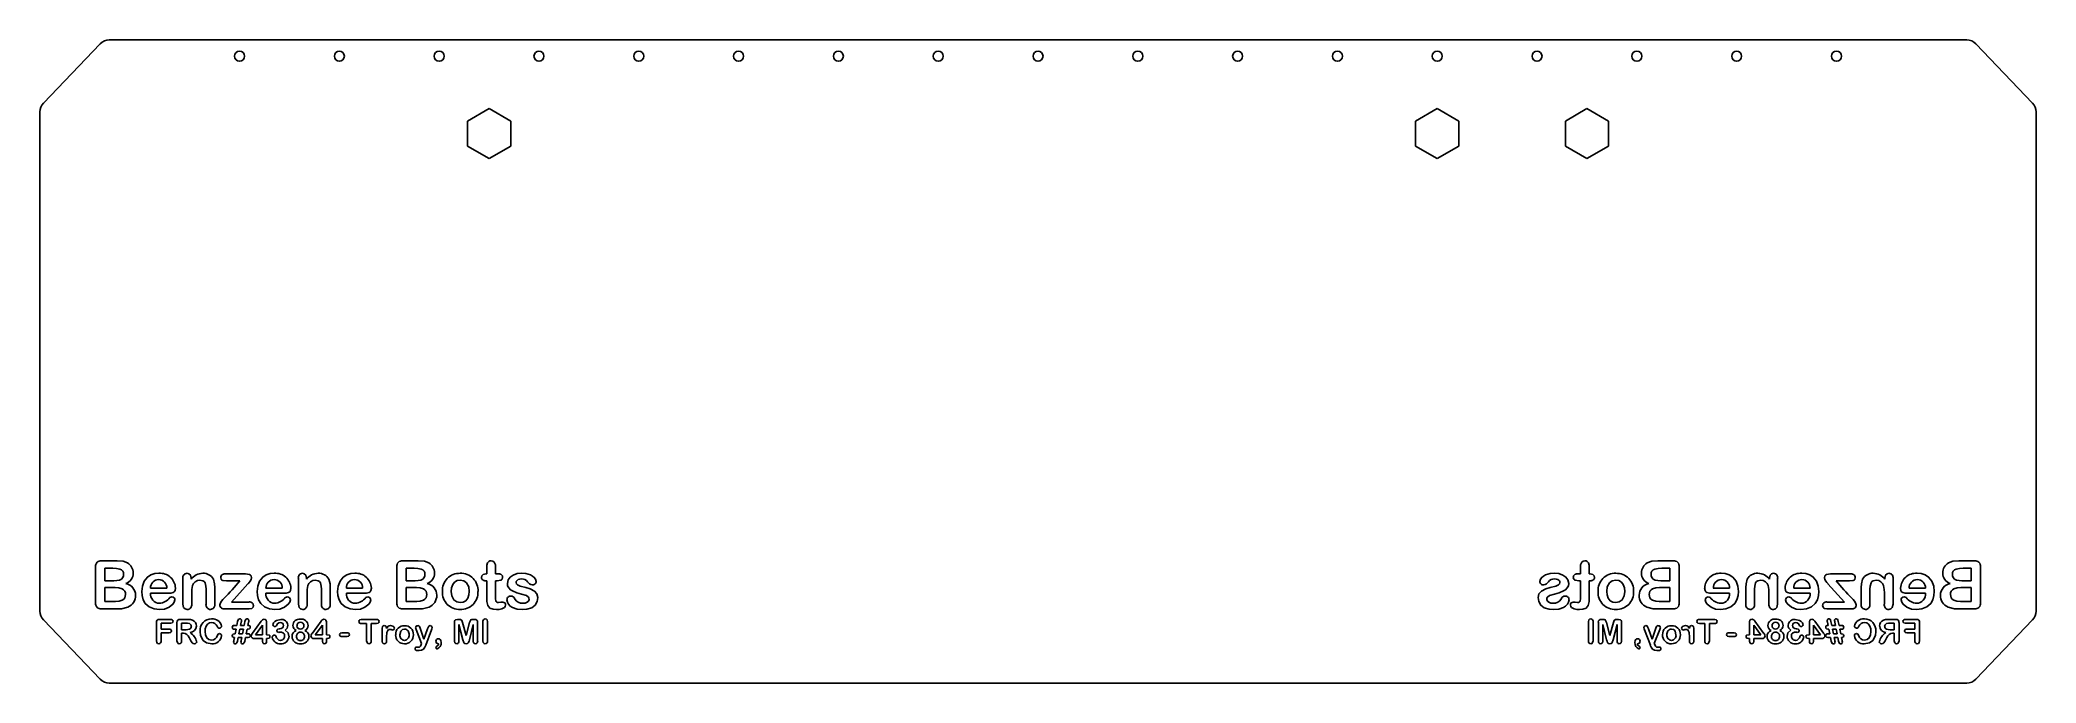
# Model space of a CAD drawing. Extents: x -0.1 to 39.9, y 0 to 12.9.
import ezdxf

# ---------------------------------------------------------------- set-up
doc = ezdxf.new("R2010")
doc.units = 0
doc.header["$MEASUREMENT"] = 0
doc.layers.get('0').update_dxf_attribs({"linetype": 'CONTINUOUS'})
doc.layers.add('Text', color=1, linetype='CONTINUOUS')
doc.layers.add('Text_Mirror', color=3, linetype='CONTINUOUS')

msp = doc.modelspace()

# ---------------------------------------------------------------- linework, layer by layer
at = {"color": 7, "linetype": 'Continuous'}
for p, q in [((38.545, 12.875), (1.323, 12.875)), ((0.003, 11.609), (1.142, 12.798)), ((38.725, 12.798), (39.864, 11.609)), ((-0.066, 11.436), (-0.066, 1.439)), ((8.934, 11.5), (8.501, 11.25)), ((8.501, 11.25), (8.501, 10.75)), ((9.367, 11.25), (8.934, 11.5)), ((9.367, 10.75), (9.367, 11.25)), ((27.934, 11.5), (27.501, 11.25)), ((27.501, 11.25), (27.501, 10.75)), ((28.367, 11.25), (27.934, 11.5)), ((28.367, 10.75), (28.367, 11.25)), ((30.934, 11.5), (30.501, 11.25)), ((30.501, 11.25), (30.501, 10.75)), ((31.367, 11.25), (30.934, 11.5)), ((31.367, 10.75), (31.367, 11.25)), ((39.934, 1.439), (39.934, 11.436)), ((8.501, 10.75), (8.934, 10.5)), ((8.934, 10.5), (9.367, 10.75)), ((27.501, 10.75), (27.934, 10.5)), ((27.934, 10.5), (28.367, 10.75)), ((30.501, 10.75), (30.934, 10.5)), ((30.934, 10.5), (31.367, 10.75)), ((1.142, 0.077), (0.003, 1.266)), ((39.864, 1.266), (38.725, 0.077)), ((1.323, 0), (38.545, 0))]:
    msp.add_line(p, q, dxfattribs=at)
for centre in [(3.934, 12.55), (5.934, 12.55), (7.934, 12.55), (9.934, 12.55), (11.934, 12.55), (13.934, 12.55), (15.934, 12.55), (17.934, 12.55), (19.934, 12.55), (21.934, 12.55), (23.934, 12.55), (25.934, 12.55), (27.934, 12.55), (29.934, 12.55), (31.934, 12.55), (33.934, 12.55), (35.934, 12.55)]:
    msp.add_circle(centre, 0.1, dxfattribs=at)
for centre, start, end in [((1.323, 12.625), 90, 136.2248), ((38.545, 12.625), 43.7752, 90), ((0.184, 11.436), 136.2248, 180), ((39.684, 11.436), 0, 43.7752), ((0.184, 1.439), 180, 223.7752), ((39.684, 1.439), 316.2248, 0), ((1.323, 0.25), 223.7752, 270), ((38.545, 0.25), 270, 316.2248)]:
    msp.add_arc(centre, 0.25, start, end, dxfattribs=at)
at = {"layer": 'Text', "linetype": 'Continuous'}
for p, q in [((1.168, 2.447), (1.479, 2.447)), ((7.205, 2.447), (7.516, 2.447)), ((1.05, 1.604), (1.05, 2.328)), ((1.237, 2.297), (1.237, 2.047)), ((1.398, 2.297), (1.237, 2.297)), ((1.237, 2.047), (1.418, 2.047)), ((2.8, 1.581), (2.8, 2.096)), ((2.964, 2.099), (2.964, 2.077)), ((3.642, 2.185), (4.054, 2.185)), ((3.939, 2.047), (3.672, 2.047)), ((5.112, 1.581), (5.112, 2.096)), ((5.276, 2.099), (5.276, 2.077)), ((7.087, 1.604), (7.087, 2.328)), ((7.275, 2.297), (7.275, 2.047)), ((7.435, 2.297), (7.275, 2.297)), ((7.275, 2.047), (7.456, 2.047)), ((8.887, 2.047), (8.863, 2.047)), ((8.867, 2.185), (8.887, 2.185)), ((8.887, 2.185), (8.887, 2.294)), ((8.887, 1.708), (8.887, 2.047)), ((9.062, 2.308), (9.062, 2.185)), ((9.062, 2.185), (9.128, 2.185)), ((9.062, 2.047), (9.062, 1.723)), ((9.096, 2.047), (9.062, 2.047)), ((1.237, 1.91), (1.237, 1.635)), ((1.443, 1.91), (1.237, 1.91)), ((1.237, 1.635), (1.449, 1.635)), ((2.15, 1.897), (2.476, 1.897)), ((2.502, 1.797), (2.15, 1.797)), ((2.975, 1.804), (2.975, 1.581)), ((3.262, 1.581), (3.262, 1.878)), ((3.437, 1.913), (3.437, 1.581)), ((4.103, 1.987), (3.774, 1.622)), ((3.774, 1.622), (4.126, 1.622)), ((4.462, 1.897), (4.789, 1.897)), ((4.814, 1.797), (4.462, 1.797)), ((5.287, 1.804), (5.287, 1.581)), ((5.575, 1.581), (5.575, 1.878)), ((5.75, 1.913), (5.75, 1.581)), ((6.075, 1.897), (6.401, 1.897)), ((6.427, 1.797), (6.075, 1.797)), ((7.275, 1.91), (7.275, 1.635)), ((7.48, 1.91), (7.275, 1.91)), ((7.275, 1.635), (7.487, 1.635)), ((1.461, 1.485), (1.168, 1.485)), ((2.268, 0.845), (2.268, 1.214)), ((2.325, 1.274), (2.555, 1.274)), ((2.68, 0.845), (2.68, 1.214)), ((2.739, 1.274), (2.895, 1.274)), ((4.126, 1.485), (3.639, 1.485)), ((3.881, 1.155), (3.896, 1.232)), ((3.967, 1.218), (3.955, 1.155)), ((4.027, 1.155), (4.043, 1.232)), ((4.114, 1.218), (4.102, 1.155)), ((4.196, 1.001), (4.37, 1.236)), ((4.474, 1.223), (4.474, 0.967)), ((5.396, 1.001), (5.57, 1.236)), ((5.674, 1.223), (5.674, 0.967)), ((6.374, 1.274), (6.681, 1.274)), ((7.498, 1.485), (7.205, 1.485)), ((8.243, 0.841), (8.243, 1.22)), ((8.303, 1.274), (8.333, 1.274)), ((8.404, 1.21), (8.474, 0.949)), ((8.474, 0.949), (8.544, 1.21)), ((8.615, 1.274), (8.645, 1.274)), ((8.705, 1.22), (8.705, 0.841)), ((8.812, 0.846), (8.812, 1.227)), ((8.905, 1.227), (8.905, 0.846)), ((2.362, 1.199), (2.362, 1.08)), ((2.555, 1.199), (2.362, 1.199)), ((2.362, 1.08), (2.523, 1.08)), ((2.362, 1.005), (2.362, 0.846)), ((2.523, 1.005), (2.362, 1.005)), ((2.774, 1.199), (2.774, 1.067)), ((2.863, 1.199), (2.774, 1.199)), ((2.774, 1.067), (2.861, 1.067)), ((2.774, 0.999), (2.774, 0.845)), ((2.808, 0.999), (2.774, 0.999)), ((2.96, 0.848), (2.921, 0.912)), ((3.82, 0.851), (3.832, 0.911)), ((3.832, 1.155), (3.881, 1.155)), ((3.866, 1.08), (3.832, 1.08)), ((3.832, 0.986), (3.847, 0.986)), ((3.847, 0.986), (3.866, 1.08)), ((3.906, 0.911), (3.891, 0.837)), ((3.979, 0.911), (3.906, 0.911)), ((3.94, 1.08), (3.921, 0.986)), ((3.921, 0.986), (3.994, 0.986)), ((4.013, 1.08), (3.94, 1.08)), ((3.955, 1.155), (4.027, 1.155)), ((3.967, 0.851), (3.979, 0.911)), ((3.994, 0.986), (4.013, 1.08)), ((4.054, 0.911), (4.038, 0.837)), ((4.105, 0.911), (4.054, 0.911)), ((4.088, 1.08), (4.068, 0.986)), ((4.068, 0.986), (4.105, 0.986)), ((4.105, 1.08), (4.088, 1.08)), ((4.393, 0.892), (4.227, 0.892)), ((4.393, 1.161), (4.251, 0.967)), ((4.251, 0.967), (4.393, 0.967)), ((4.393, 0.967), (4.393, 1.161)), ((4.393, 0.834), (4.393, 0.892)), ((4.474, 0.967), (4.488, 0.967)), ((4.474, 0.892), (4.474, 0.834)), ((4.494, 0.892), (4.474, 0.892)), ((4.728, 1.086), (4.741, 1.086)), ((5.593, 0.892), (5.427, 0.892)), ((5.593, 1.161), (5.451, 0.967)), ((5.451, 0.967), (5.593, 0.967)), ((5.593, 0.967), (5.593, 1.161)), ((5.593, 0.834), (5.593, 0.892)), ((5.674, 0.967), (5.688, 0.967)), ((5.674, 0.892), (5.674, 0.834)), ((5.694, 0.892), (5.674, 0.892)), ((5.985, 1.005), (6.088, 1.005)), ((6.088, 0.93), (5.985, 0.93)), ((6.48, 1.192), (6.374, 1.192)), ((6.48, 0.845), (6.48, 1.192)), ((6.574, 1.192), (6.574, 0.845)), ((6.681, 1.192), (6.574, 1.192)), ((6.793, 0.84), (6.793, 1.089)), ((6.88, 0.916), (6.88, 0.841)), ((7.583, 0.792), (7.472, 1.07)), ((7.553, 1.101), (7.629, 0.88)), ((7.629, 0.88), (7.701, 1.085)), ((7.781, 1.068), (7.664, 0.76)), ((8.33, 1.174), (8.33, 0.841)), ((8.408, 0.867), (8.33, 1.174)), ((8.618, 1.174), (8.54, 0.867)), ((8.618, 0.841), (8.618, 1.174)), ((7.575, 0.771), (7.583, 0.792))]:
    msp.add_line(p, q, dxfattribs=at)
at = {"layer": 'Text', "linetype": 'Continuous', "flags": 128}
for points in [[(1.479, 2.447), (1.599, 2.438), (1.688, 2.405)], [(7.516, 2.447), (7.637, 2.438), (7.726, 2.405)], [(8.887, 2.294), (8.889, 2.357), (8.902, 2.406)], [(8.974, 2.447), (9.011, 2.439), (9.035, 2.421)], [(1.611, 2.176), (1.607, 2.211), (1.594, 2.243), (1.569, 2.267), (1.537, 2.281), (1.468, 2.294), (1.398, 2.297)], [(1.418, 2.047), (1.474, 2.05), (1.528, 2.06), (1.566, 2.08), (1.594, 2.114)], [(1.594, 2.114), (1.608, 2.148), (1.611, 2.176)], [(1.975, 1.835), (1.986, 1.94), (2.022, 2.039), (2.087, 2.121), (2.157, 2.165), (2.236, 2.19), (2.318, 2.197)], [(2.881, 2.197), (2.92, 2.188), (2.949, 2.16), (2.964, 2.099)], [(3.262, 1.878), (3.258, 1.942), (3.242, 2.003), (3.225, 2.03), (3.199, 2.048), (3.137, 2.06)], [(3.409, 2.08), (3.434, 1.988), (3.437, 1.913)], [(3.672, 2.047), (3.597, 2.055), (3.579, 2.062), (3.567, 2.076), (3.56, 2.113)], [(4.054, 2.185), (4.134, 2.171), (4.152, 2.16), (4.164, 2.144), (4.173, 2.105)], [(4.287, 1.835), (4.298, 1.94), (4.334, 2.039), (4.4, 2.121), (4.469, 2.165), (4.548, 2.19), (4.631, 2.197)], [(5.194, 2.197), (5.232, 2.188), (5.261, 2.16), (5.276, 2.099)], [(5.575, 1.878), (5.571, 1.942), (5.554, 2.003), (5.537, 2.03), (5.511, 2.048), (5.449, 2.06)], [(5.722, 2.08), (5.747, 1.988), (5.75, 1.913)], [(5.9, 1.835), (5.911, 1.94), (5.947, 2.039), (6.012, 2.121), (6.082, 2.165), (6.161, 2.19), (6.243, 2.197)], [(7.648, 2.176), (7.645, 2.211), (7.631, 2.243), (7.606, 2.267), (7.574, 2.281), (7.505, 2.294), (7.435, 2.297)], [(7.456, 2.047), (7.511, 2.05), (7.566, 2.06), (7.604, 2.08), (7.631, 2.114)], [(7.631, 2.114), (7.645, 2.148), (7.648, 2.176)], [(8.355, 2.06), (8.295, 2.05), (8.243, 2.02), (8.205, 1.973), (8.181, 1.906), (8.175, 1.834)], [(8.537, 1.834), (8.526, 1.925), (8.483, 2.005), (8.425, 2.047), (8.355, 2.06)], [(8.784, 2.116), (8.792, 2.149), (8.816, 2.173), (8.867, 2.185)], [(9.206, 2.116), (9.198, 2.081), (9.185, 2.067), (9.169, 2.058), (9.096, 2.047)], [(9.3, 1.995), (9.315, 2.064), (9.357, 2.123), (9.416, 2.163), (9.496, 2.19), (9.581, 2.197)], [(9.586, 2.085), (9.55, 2.082), (9.515, 2.07), (9.487, 2.048), (9.478, 2.032), (9.475, 2.014)], [(9.475, 2.014), (9.482, 1.986), (9.503, 1.965), (9.556, 1.941), (9.669, 1.911)], [(9.581, 2.197), (9.673, 2.19), (9.761, 2.165), (9.802, 2.143), (9.838, 2.115), (9.865, 2.078), (9.877, 2.033)], [(1.65, 1.774), (1.646, 1.809), (1.633, 1.842), (1.61, 1.868), (1.581, 1.887), (1.513, 1.905), (1.443, 1.91)], [(1.449, 1.635), (1.519, 1.64), (1.584, 1.661), (1.613, 1.68), (1.634, 1.707), (1.65, 1.774)], [(2.332, 1.472), (2.224, 1.483), (2.124, 1.523), (2.045, 1.595), (2.004, 1.669), (1.981, 1.751), (1.975, 1.835)], [(2.639, 1.665), (2.626, 1.618), (2.599, 1.577), (2.522, 1.516), (2.43, 1.482), (2.332, 1.472)], [(2.65, 1.902), (2.641, 1.851), (2.627, 1.829), (2.605, 1.814), (2.554, 1.801), (2.502, 1.797)], [(2.538, 1.712), (2.559, 1.722), (2.578, 1.724)], [(2.988, 1.953), (2.976, 1.87), (2.975, 1.804)], [(4.644, 1.472), (4.537, 1.483), (4.437, 1.523), (4.358, 1.595), (4.316, 1.669), (4.294, 1.751), (4.287, 1.835)], [(4.952, 1.665), (4.939, 1.618), (4.911, 1.577), (4.834, 1.516), (4.742, 1.482), (4.644, 1.472)], [(4.963, 1.902), (4.954, 1.851), (4.94, 1.829), (4.918, 1.814), (4.867, 1.801), (4.814, 1.797)], [(4.85, 1.712), (4.872, 1.722), (4.89, 1.724)], [(5.301, 1.953), (5.289, 1.87), (5.287, 1.804)], [(6.257, 1.472), (6.149, 1.483), (6.049, 1.523), (5.97, 1.595), (5.929, 1.669), (5.906, 1.751), (5.9, 1.835)], [(6.564, 1.665), (6.551, 1.618), (6.524, 1.577), (6.447, 1.516), (6.355, 1.482), (6.257, 1.472)], [(6.575, 1.902), (6.566, 1.851), (6.552, 1.829), (6.53, 1.814), (6.479, 1.801), (6.427, 1.797)], [(6.463, 1.712), (6.484, 1.722), (6.503, 1.724)], [(7.687, 1.774), (7.683, 1.809), (7.671, 1.842), (7.648, 1.868), (7.618, 1.887), (7.55, 1.905), (7.48, 1.91)], [(7.487, 1.635), (7.556, 1.64), (7.622, 1.661), (7.65, 1.68), (7.672, 1.707), (7.687, 1.774)], [(8.175, 1.834), (8.186, 1.745), (8.228, 1.665), (8.285, 1.623), (8.355, 1.61)], [(8.355, 1.61), (8.415, 1.619), (8.468, 1.649), (8.506, 1.696), (8.53, 1.763), (8.537, 1.834)], [(9.081, 1.472), (9.014, 1.478), (8.952, 1.502), (8.909, 1.553), (8.891, 1.63), (8.887, 1.708)], [(9.062, 1.723), (9.063, 1.686), (9.067, 1.649), (9.075, 1.632), (9.087, 1.618), (9.104, 1.612), (9.123, 1.61)], [(9.123, 1.61), (9.17, 1.616), (9.208, 1.621)], [(9.595, 1.472), (9.496, 1.482), (9.402, 1.515), (9.36, 1.542), (9.326, 1.577), (9.301, 1.62), (9.292, 1.669)], [(9.586, 1.782), (9.492, 1.808), (9.403, 1.843), (9.362, 1.869), (9.328, 1.904), (9.306, 1.947), (9.3, 1.995)], [(9.737, 1.674), (9.734, 1.7), (9.723, 1.722), (9.682, 1.752), (9.586, 1.782)], [(9.912, 1.713), (9.899, 1.63), (9.856, 1.558), (9.788, 1.509), (9.694, 1.48), (9.595, 1.472)], [(9.615, 1.597), (9.659, 1.602), (9.7, 1.619), (9.726, 1.642), (9.737, 1.674)], [(9.669, 1.911), (9.76, 1.884), (9.844, 1.839), (9.894, 1.785), (9.912, 1.713)], [(1.695, 1.519), (1.566, 1.489), (1.461, 1.485)], [(2.601, 1.236), (2.596, 1.218), (2.583, 1.205), (2.555, 1.199)], [(2.886, 1.472), (2.844, 1.483), (2.814, 1.514), (2.8, 1.581)], [(2.895, 1.274), (2.95, 1.271), (2.992, 1.259)], [(3.375, 1.211), (3.329, 1.203), (3.29, 1.178), (3.263, 1.139), (3.247, 1.087), (3.243, 1.032)], [(3.896, 1.232), (3.907, 1.268), (3.912, 1.276), (3.919, 1.282), (3.937, 1.286)], [(3.973, 1.252), (3.97, 1.233), (3.967, 1.218)], [(4.043, 1.232), (4.052, 1.268), (4.058, 1.276), (4.065, 1.282), (4.083, 1.286)], [(4.119, 1.252), (4.117, 1.233), (4.114, 1.218)], [(4.212, 1.552), (4.204, 1.519), (4.179, 1.495), (4.126, 1.485)], [(4.425, 1.28), (4.448, 1.275), (4.466, 1.259), (4.474, 1.223)], [(4.604, 1.168), (4.615, 1.205), (4.64, 1.234), (4.672, 1.255), (4.76, 1.274)], [(4.751, 1.211), (4.719, 1.206), (4.694, 1.187), (4.671, 1.142)], [(5.199, 1.472), (5.157, 1.483), (5.127, 1.514), (5.112, 1.581)], [(5.625, 1.28), (5.648, 1.275), (5.666, 1.259), (5.674, 1.223)], [(6.324, 1.233), (6.329, 1.252), (6.343, 1.267), (6.374, 1.274)], [(6.731, 1.233), (6.726, 1.213), (6.712, 1.199), (6.681, 1.192)], [(7.732, 1.519), (7.603, 1.489), (7.498, 1.485)], [(8.243, 1.22), (8.244, 1.238), (8.251, 1.254), (8.263, 1.265), (8.303, 1.274)], [(8.333, 1.274), (8.363, 1.271), (8.388, 1.255), (8.404, 1.21)], [(8.544, 1.21), (8.552, 1.239), (8.568, 1.265), (8.591, 1.272), (8.615, 1.274)], [(8.858, 1.286), (8.881, 1.28), (8.898, 1.263), (8.905, 1.227)], [(9.264, 1.561), (9.259, 1.534), (9.242, 1.511), (9.192, 1.486), (9.137, 1.475), (9.081, 1.472)], [(2.315, 0.786), (2.292, 0.792), (2.275, 0.809), (2.268, 0.845)], [(2.567, 1.042), (2.563, 1.024), (2.551, 1.011), (2.523, 1.005)], [(2.727, 0.786), (2.704, 0.792), (2.688, 0.809), (2.68, 0.845)], [(2.861, 1.067), (2.897, 1.069), (2.931, 1.077), (2.947, 1.086), (2.959, 1.099), (2.966, 1.116), (2.968, 1.134)], [(2.93, 1.191), (2.893, 1.198), (2.863, 1.199)], [(3.203, 0.854), (3.154, 0.95), (3.143, 1.034)], [(3.377, 0.786), (3.271, 0.804), (3.203, 0.854)], [(3.243, 1.032), (3.25, 0.965), (3.278, 0.904), (3.319, 0.871), (3.371, 0.861)], [(3.487, 0.945), (3.504, 0.979), (3.517, 0.987), (3.532, 0.989)], [(3.787, 1.118), (3.791, 1.135), (3.803, 1.149), (3.832, 1.155)], [(3.787, 0.948), (3.791, 0.966), (3.803, 0.98), (3.832, 0.986)], [(3.832, 0.911), (3.814, 0.913), (3.797, 0.922), (3.789, 0.934), (3.787, 0.948)], [(3.815, 0.818), (3.817, 0.837), (3.82, 0.851)], [(3.891, 0.837), (3.881, 0.802), (3.876, 0.795), (3.869, 0.789), (3.851, 0.786)], [(3.963, 0.818), (3.964, 0.837), (3.967, 0.851)], [(4.038, 0.837), (4.028, 0.803), (4.023, 0.795), (4.016, 0.79), (3.998, 0.786)], [(4.102, 1.155), (4.121, 1.153), (4.138, 1.144), (4.147, 1.132), (4.149, 1.117)], [(4.149, 1.117), (4.145, 1.099), (4.133, 1.086), (4.105, 1.08)], [(4.149, 0.948), (4.145, 0.93), (4.132, 0.917), (4.105, 0.911)], [(4.434, 0.786), (4.414, 0.79), (4.4, 0.804), (4.393, 0.834)], [(4.488, 0.967), (4.527, 0.961), (4.535, 0.956), (4.541, 0.949), (4.544, 0.93)], [(4.544, 0.93), (4.543, 0.916), (4.536, 0.905), (4.525, 0.897), (4.494, 0.892)], [(4.633, 0.958), (4.651, 0.953), (4.657, 0.948), (4.662, 0.942)], [(4.662, 0.942), (4.677, 0.907), (4.699, 0.876), (4.724, 0.859), (4.754, 0.855)], [(4.681, 1.05), (4.685, 1.068), (4.699, 1.08), (4.728, 1.086)], [(4.757, 1.017), (4.735, 1.016), (4.719, 1.015)], [(4.848, 1.058), (4.908, 1.002), (4.924, 0.94)], [(5.634, 0.786), (5.614, 0.79), (5.6, 0.804), (5.593, 0.834)], [(5.688, 0.967), (5.727, 0.961), (5.735, 0.956), (5.741, 0.949), (5.744, 0.93)], [(5.744, 0.93), (5.743, 0.916), (5.736, 0.905), (5.725, 0.897), (5.694, 0.892)], [(5.937, 0.967), (5.941, 0.986), (5.955, 0.999), (5.985, 1.005)], [(6.137, 0.967), (6.132, 0.949), (6.118, 0.936), (6.088, 0.93)], [(6.528, 0.786), (6.505, 0.792), (6.488, 0.809), (6.48, 0.845)], [(6.793, 1.089), (6.801, 1.129), (6.807, 1.138), (6.815, 1.144), (6.835, 1.149)], [(6.836, 0.786), (6.815, 0.791), (6.8, 0.807), (6.793, 0.84)], [(6.835, 1.149), (6.85, 1.147), (6.863, 1.14), (6.871, 1.128), (6.877, 1.094)], [(6.877, 1.094), (6.914, 1.137), (6.934, 1.146), (6.956, 1.149)], [(6.944, 1.074), (6.921, 1.069), (6.903, 1.054), (6.887, 1.01), (6.88, 0.916)], [(7.002, 1.061), (6.97, 1.07), (6.944, 1.074)], [(6.956, 1.149), (7.007, 1.137), (7.028, 1.122), (7.035, 1.111), (7.038, 1.098)], [(7.239, 1.08), (7.196, 1.069), (7.164, 1.036), (7.149, 0.967)], [(7.472, 1.07), (7.465, 1.09), (7.462, 1.105)], [(7.506, 1.149), (7.525, 1.144), (7.539, 1.13), (7.553, 1.101)], [(7.701, 1.085), (7.718, 1.127), (7.724, 1.136), (7.732, 1.144), (7.742, 1.148), (7.754, 1.149)], [(7.793, 1.109), (7.787, 1.086), (7.781, 1.068)], [(7.919, 0.886), (7.938, 0.882), (7.954, 0.871), (7.965, 0.855), (7.974, 0.81)], [(8.286, 0.786), (8.265, 0.791), (8.25, 0.807), (8.243, 0.841)], [(8.474, 0.786), (8.446, 0.793), (8.435, 0.801), (8.426, 0.813), (8.408, 0.867)], [(8.54, 0.867), (8.532, 0.836), (8.518, 0.806), (8.499, 0.791), (8.474, 0.786)], [(8.661, 0.786), (8.64, 0.792), (8.625, 0.807), (8.618, 0.841)], [(8.858, 0.786), (8.835, 0.792), (8.819, 0.809), (8.812, 0.846)], [(7.531, 0.649), (7.481, 0.654), (7.469, 0.658), (7.459, 0.666), (7.453, 0.676), (7.451, 0.689)], [(7.489, 0.721), (7.497, 0.721), (7.503, 0.719)], [(7.503, 0.719), (7.511, 0.718), (7.518, 0.717)], [(7.518, 0.717), (7.541, 0.721), (7.558, 0.738), (7.575, 0.771)], [(7.882, 0.731), (7.912, 0.756), (7.918, 0.77), (7.92, 0.785)]]:
    msp.add_lwpolyline(points, dxfattribs=at)
at = {"layer": 'Text', "linetype": 'Continuous'}
for centre, radius, start, end in [((1.154, 2.343), 0.105, 82.3054, 188.4485), ((1.57, 2.203), 0.233, 359.9903, 59.6906), ((7.191, 2.343), 0.105, 82.3055, 188.4483), ((7.608, 2.203), 0.233, 359.9906, 59.6904), ((8.973, 2.365), 0.0823, 89.441, 150.5135), ((8.919, 2.333), 0.145, 350.0871, 37.3319), ((1.576, 2.203), 0.228, 290.9997, 0.0815), ((2.32, 1.902), 0.171, 92.5903, 181.5148), ((2.313, 1.909), 0.163, 355.8282, 90.2721), ((2.342, 1.89), 0.308, 2.3454, 94.3624), ((2.883, 2.112), 0.085, 91.3391, 190.9915), ((3.193, 1.918), 0.279, 89.0099, 145.2234), ((3.138, 1.901), 0.158, 90.4489, 160.8401), ((3.212, 1.973), 0.225, 28.3869, 93.5579), ((3.632, 2.113), 0.0728, 82.5714, 179.7426), ((-0.708, 5.85), 6.004, 316.2406, 320.7031), ((3.984, 2.137), 0.192, 308.439, 350.2231), ((4.633, 1.902), 0.171, 92.5903, 181.5148), ((4.626, 1.909), 0.163, 355.8282, 90.2721), ((4.654, 1.89), 0.308, 2.3454, 94.3624), ((5.196, 2.112), 0.085, 91.3391, 190.9913), ((5.506, 1.918), 0.279, 89.01, 145.2233), ((5.45, 1.901), 0.158, 90.4489, 160.8402), ((5.524, 1.973), 0.225, 28.3868, 93.5579), ((6.245, 1.902), 0.171, 92.5903, 181.5146), ((6.238, 1.909), 0.163, 355.8281, 90.2721), ((6.267, 1.89), 0.308, 2.3455, 94.3623), ((7.614, 2.203), 0.228, 290.9997, 0.0813), ((8.341, 1.855), 0.342, 87.7079, 183.4457), ((8.369, 1.854), 0.344, 356.7878, 92.3109), ((8.854, 2.117), 0.0702, 180.3588, 277.7485), ((9.137, 2.116), 0.0693, 0.2738, 97.4965), ((9.595, 1.946), 0.139, 36.3084, 93.6375), ((9.813, 2.081), 0.119, 206.5285, 262.6523), ((9.806, 2.034), 0.071, 263.3144, 359.4958), ((1.154, 1.589), 0.105, 171.6467, 277.5995), ((1.613, 1.758), 0.237, 359.9724, 79.05), ((1.595, 1.754), 0.255, 293.0719, 0.9232), ((2.332, 1.78), 0.183, 174.6516, 268.2882), ((2.307, 1.885), 0.288, 273.8037, 323.1128), ((2.583, 1.667), 0.0567, 357.4628, 95.3135), ((3.821, 1.465), 0.302, 129.646, 160.2432), ((4.138, 1.55), 0.0738, 1.9203, 99.6283), ((4.644, 1.78), 0.183, 174.6515, 268.2882), ((4.62, 1.885), 0.288, 273.8038, 323.1128), ((4.895, 1.667), 0.0567, 357.4627, 95.3133), ((6.257, 1.78), 0.183, 174.6516, 268.2881), ((6.232, 1.885), 0.288, 273.8037, 323.1128), ((6.508, 1.667), 0.0567, 357.4629, 95.3136), ((7.191, 1.589), 0.105, 171.6467, 277.5996), ((7.65, 1.758), 0.237, 359.9723, 79.0501), ((7.632, 1.754), 0.255, 293.072, 0.9233), ((8.343, 1.816), 0.344, 176.8047, 272.0416), ((8.369, 1.815), 0.343, 267.6157, 3.1621), ((9.206, 1.562), 0.059, 358.9926, 87.7455), ((9.366, 1.667), 0.0745, 87.2101, 178.9421), ((9.372, 1.662), 0.0799, 20.8937, 91.1181), ((9.602, 1.773), 0.177, 208.0049, 274.3583), ((2.319, 1.222), 0.0517, 82.9232, 189.0871), ((2.562, 1.235), 0.039, 1.6079, 100.4241), ((2.732, 1.222), 0.0524, 82.4132, 188.2494), ((2.883, 1.565), 0.0929, 271.8896, 9.6666), ((2.944, 1.145), 0.124, 358.4429, 67.4345), ((3.375, 1.053), 0.233, 90.2804, 184.6947), ((3.356, 1.567), 0.0948, 171.675, 266.5206), ((3.346, 1.565), 0.0923, 272.4731, 10.0815), ((3.392, 1.102), 0.185, 11.9885, 95.6233), ((3.374, 1.092), 0.119, 22.7818, 89.6721), ((3.623, 1.569), 0.0856, 181.2169, 281.0099), ((3.94, 1.254), 0.0328, 357.7348, 95.7852), ((4.086, 1.254), 0.0325, 357.6615, 96.1999), ((4.435, 1.211), 0.0696, 98.8622, 159.108), ((4.755, 1.151), 0.0604, 0.9715, 94.0858), ((4.777, 1.15), 0.125, 3.614, 97.6134), ((5.138, 1.144), 0.137, 84.2149, 175.4329), ((5.152, 1.15), 0.0669, 88.1064, 183.1754), ((5.171, 1.145), 0.136, 2.7636, 97.9811), ((5.156, 1.15), 0.0676, 358.0245, 91.815), ((5.196, 1.565), 0.0929, 271.8896, 9.6666), ((5.635, 1.211), 0.0696, 98.8622, 159.1077), ((5.668, 1.567), 0.0948, 171.6744, 266.5211), ((5.659, 1.565), 0.0923, 272.473, 10.0818), ((6.366, 1.234), 0.042, 181.2471, 280.1738), ((6.688, 1.232), 0.0426, 1.4975, 100.1553), ((8.655, 1.224), 0.0505, 355.6305, 101.6321), ((8.861, 1.236), 0.0501, 93.2168, 190.7852), ((2.312, 0.836), 0.0502, 272.9994, 10.9266), ((2.529, 1.042), 0.0381, 359.8002, 99.5805), ((2.725, 0.836), 0.0496, 272.2758, 11.0084), ((2.8, 0.871), 0.128, 18.7335, 86.5989), ((2.907, 1.135), 0.0605, 358.5223, 68.1841), ((2.934, 1.144), 0.134, 274.457, 358.9638), ((2.76, 0.738), 0.328, 15.2709, 55.8617), ((3.043, 0.871), 0.0858, 195.5834, 260.8381), ((3.033, 0.83), 0.0441, 265.5589, 353.2778), ((3.375, 0.977), 0.116, 268.0041, 343.9468), ((3.391, 0.97), 0.185, 265.5002, 352.2665), ((3.534, 1.15), 0.052, 193.0848, 268.2746), ((3.532, 0.947), 0.0423, 358.7127, 90.2434), ((3.532, 1.14), 0.0416, 271.4984, 0.9336), ((3.826, 1.119), 0.0397, 182.3501, 277.648), ((3.847, 0.818), 0.0324, 179.6975, 276.3622), ((3.995, 0.818), 0.0323, 179.5884, 276.0051), ((4.11, 0.948), 0.0389, 0.662, 98.529), ((4.274, 0.922), 0.111, 134.3164, 167.7944), ((4.218, 0.945), 0.0535, 179.7613, 279.8943), ((4.434, 0.827), 0.0409, 269.5293, 9.694), ((4.631, 0.917), 0.0412, 87.2399, 181.3163), ((4.745, 0.944), 0.158, 190.1541, 272.9113), ((4.64, 1.167), 0.0362, 177.82, 268.4946), ((4.643, 1.167), 0.0369, 263.1372, 317.509), ((4.715, 1.048), 0.0339, 177.3867, 277.0478), ((4.749, 1.153), 0.0669, 263.7537, 359.3823), ((4.764, 0.946), 0.161, 266.1641, 357.8574), ((4.755, 0.937), 0.082, 269.2449, 0.5526), ((4.763, 0.943), 0.0743, 355.7111, 94.359), ((4.779, 1.159), 0.123, 304.1709, 359.3012), ((5.107, 0.937), 0.121, 108.9861, 182.9274), ((5.136, 0.934), 0.15, 181.2804, 277.6749), ((5.112, 1.152), 0.11, 178.4048, 246.1182), ((5.152, 0.94), 0.0777, 88.6794, 184.4094), ((5.154, 0.929), 0.0804, 176.6749, 270.7014), ((5.151, 1.146), 0.0662, 179.3418, 273.0335), ((5.157, 0.938), 0.0793, 357.2031, 92.8641), ((5.158, 1.146), 0.0658, 267.1139, 1.6576), ((5.156, 0.929), 0.0808, 269.5515, 3.465), ((5.173, 0.937), 0.152, 263.7854, 357.985), ((5.199, 1.15), 0.108, 294.0485, 0.7065), ((5.202, 0.936), 0.122, 357.8311, 70.5591), ((5.474, 0.922), 0.111, 134.3168, 167.794), ((5.418, 0.945), 0.0535, 179.7616, 279.8942), ((5.634, 0.827), 0.0409, 269.5289, 9.6943), ((5.977, 0.97), 0.041, 184.1661, 280.4059), ((6.096, 0.965), 0.0406, 3.1398, 100.8538), ((6.525, 0.836), 0.0497, 272.5138, 10.8875), ((6.834, 0.833), 0.0467, 272.1564, 9.8027), ((7.001, 1.098), 0.0368, 271.4504, 0.2418), ((7.232, 0.978), 0.17, 87.4182, 183.7353), ((7.233, 0.957), 0.171, 176.6488, 272.1976), ((7.244, 0.951), 0.0965, 170.4984, 267.0033), ((7.247, 0.977), 0.171, 356.6062, 92.4925), ((7.235, 0.983), 0.0966, 350.3235, 87.5868), ((7.247, 0.957), 0.171, 267.3326, 3.4453), ((7.233, 0.953), 0.0984, 273.6315, 8.2635), ((7.506, 1.104), 0.0441, 90.2455, 178.7265), ((7.753, 1.109), 0.0398, 0.1456, 89.4295), ((7.918, 0.836), 0.0503, 88.9675, 179.3686), ((7.918, 0.835), 0.0497, 178.1481, 273.1468), ((7.853, 0.801), 0.122, 288.7807, 4.193), ((8.285, 0.833), 0.0465, 272.2019, 10.7268), ((8.66, 0.832), 0.0464, 271.6653, 10.5936), ((8.856, 0.836), 0.0504, 272.4079, 10.709), ((7.484, 0.689), 0.0324, 81.3872, 180.7722), ((7.534, 0.78), 0.131, 268.5697, 351.4296), ((7.894, 0.709), 0.0251, 118.0865, 179.6118), ((7.892, 0.708), 0.0224, 179.2616, 270.7384)]:
    msp.add_arc(centre, radius, start, end, dxfattribs=at)
at = {"layer": 'Text_Mirror', "linetype": 'Continuous'}
for p, q in [((32.662, 2.447), (32.351, 2.447)), ((38.7, 2.447), (38.389, 2.447)), ((30.805, 2.185), (30.739, 2.185)), ((30.772, 2.047), (30.805, 2.047)), ((30.805, 2.308), (30.805, 2.185)), ((30.805, 2.047), (30.805, 1.723)), ((30.98, 2.185), (30.98, 2.294)), ((31, 2.185), (30.98, 2.185)), ((30.98, 2.047), (31.004, 2.047)), ((30.98, 1.708), (30.98, 2.047)), ((32.593, 2.047), (32.412, 2.047)), ((32.432, 2.297), (32.593, 2.297)), ((32.593, 2.297), (32.593, 2.047)), ((32.78, 1.604), (32.78, 2.328)), ((34.591, 2.099), (34.591, 2.077)), ((34.755, 1.581), (34.755, 2.096)), ((36.226, 2.185), (35.813, 2.185)), ((35.929, 2.047), (36.196, 2.047)), ((36.904, 2.099), (36.904, 2.077)), ((37.068, 1.581), (37.068, 2.096)), ((38.63, 2.047), (38.449, 2.047)), ((38.47, 2.297), (38.63, 2.297)), ((38.63, 2.297), (38.63, 2.047)), ((38.818, 1.604), (38.818, 2.328)), ((32.593, 1.635), (32.38, 1.635)), ((32.387, 1.91), (32.593, 1.91)), ((32.593, 1.91), (32.593, 1.635)), ((33.441, 1.797), (33.793, 1.797)), ((33.793, 1.897), (33.466, 1.897)), ((34.118, 1.913), (34.118, 1.581)), ((34.293, 1.581), (34.293, 1.878)), ((34.58, 1.804), (34.58, 1.581)), ((35.053, 1.797), (35.405, 1.797)), ((35.405, 1.897), (35.079, 1.897)), ((36.093, 1.622), (35.741, 1.622)), ((35.764, 1.987), (36.093, 1.622)), ((36.43, 1.913), (36.43, 1.581)), ((36.605, 1.581), (36.605, 1.878)), ((36.893, 1.804), (36.893, 1.581)), ((37.366, 1.797), (37.718, 1.797)), ((37.718, 1.897), (37.391, 1.897)), ((38.63, 1.635), (38.418, 1.635)), ((38.425, 1.91), (38.63, 1.91)), ((38.63, 1.91), (38.63, 1.635)), ((30.962, 1.227), (30.962, 0.846)), ((31.056, 0.846), (31.056, 1.227)), ((31.162, 1.22), (31.162, 0.841)), ((31.253, 1.274), (31.223, 1.274)), ((31.393, 0.949), (31.324, 1.21)), ((31.464, 1.21), (31.393, 0.949)), ((31.564, 1.274), (31.534, 1.274)), ((31.625, 0.841), (31.625, 1.22)), ((32.369, 1.485), (32.662, 1.485)), ((33.494, 1.274), (33.187, 1.274)), ((34.193, 1.223), (34.193, 0.967)), ((34.472, 1.001), (34.297, 1.236)), ((35.393, 1.223), (35.393, 0.967)), ((35.672, 1.001), (35.497, 1.236)), ((35.741, 1.485), (36.228, 1.485)), ((35.753, 1.218), (35.765, 1.155)), ((35.84, 1.155), (35.824, 1.232)), ((35.9, 1.218), (35.912, 1.155)), ((35.987, 1.155), (35.971, 1.232)), ((37.128, 1.274), (36.972, 1.274)), ((37.187, 0.845), (37.187, 1.214)), ((37.542, 1.274), (37.313, 1.274)), ((37.6, 0.845), (37.6, 1.214)), ((38.406, 1.485), (38.7, 1.485)), ((31.25, 1.174), (31.327, 0.867)), ((31.25, 0.841), (31.25, 1.174)), ((31.459, 0.867), (31.537, 1.174)), ((31.537, 1.174), (31.537, 0.841)), ((32.086, 1.068), (32.204, 0.76)), ((32.238, 0.88), (32.166, 1.085)), ((32.315, 1.101), (32.238, 0.88)), ((32.284, 0.792), (32.396, 1.07)), ((32.987, 0.916), (32.987, 0.841)), ((33.075, 0.84), (33.075, 1.089)), ((33.187, 1.192), (33.293, 1.192)), ((33.293, 1.192), (33.293, 0.845)), ((33.387, 1.192), (33.494, 1.192)), ((33.387, 0.845), (33.387, 1.192)), ((33.883, 1.005), (33.779, 1.005)), ((33.779, 0.93), (33.883, 0.93)), ((34.173, 0.892), (34.193, 0.892)), ((34.193, 0.967), (34.179, 0.967)), ((34.193, 0.892), (34.193, 0.834)), ((34.275, 0.967), (34.275, 1.161)), ((34.275, 1.161), (34.416, 0.967)), ((34.416, 0.967), (34.275, 0.967)), ((34.275, 0.892), (34.44, 0.892)), ((34.275, 0.834), (34.275, 0.892)), ((35.14, 1.086), (35.126, 1.086)), ((35.373, 0.892), (35.393, 0.892)), ((35.393, 0.967), (35.379, 0.967)), ((35.393, 0.892), (35.393, 0.834)), ((35.475, 0.967), (35.475, 1.161)), ((35.475, 1.161), (35.616, 0.967)), ((35.616, 0.967), (35.475, 0.967)), ((35.475, 0.892), (35.64, 0.892)), ((35.475, 0.834), (35.475, 0.892)), ((35.763, 1.08), (35.78, 1.08)), ((35.8, 0.986), (35.763, 0.986)), ((35.763, 0.911), (35.814, 0.911)), ((35.78, 1.08), (35.8, 0.986)), ((35.814, 0.911), (35.829, 0.837)), ((35.912, 1.155), (35.84, 1.155)), ((35.873, 0.986), (35.854, 1.08)), ((35.854, 1.08), (35.927, 1.08)), ((35.947, 0.986), (35.873, 0.986)), ((35.888, 0.911), (35.961, 0.911)), ((35.9, 0.851), (35.888, 0.911)), ((35.927, 1.08), (35.947, 0.986)), ((35.961, 0.911), (35.976, 0.837)), ((36.036, 1.155), (35.987, 1.155)), ((36.002, 1.08), (36.036, 1.08)), ((36.02, 0.986), (36.002, 1.08)), ((36.036, 0.986), (36.02, 0.986)), ((36.047, 0.851), (36.035, 0.911)), ((36.907, 0.848), (36.946, 0.912)), ((37.004, 1.199), (37.093, 1.199)), ((37.093, 1.067), (37.007, 1.067)), ((37.059, 0.999), (37.093, 0.999)), ((37.093, 1.199), (37.093, 1.067)), ((37.093, 0.999), (37.093, 0.845)), ((37.313, 1.199), (37.506, 1.199)), ((37.506, 1.08), (37.345, 1.08)), ((37.345, 1.005), (37.506, 1.005)), ((37.506, 1.199), (37.506, 1.08)), ((37.506, 1.005), (37.506, 0.846)), ((32.293, 0.771), (32.284, 0.792))]:
    msp.add_line(p, q, dxfattribs=at)
at = {"layer": 'Text_Mirror', "linetype": 'Continuous', "flags": 128}
for points in [[(30.893, 2.447), (30.857, 2.439), (30.833, 2.421)], [(30.98, 2.294), (30.979, 2.357), (30.966, 2.406)], [(32.351, 2.447), (32.231, 2.438), (32.142, 2.405)], [(38.389, 2.447), (38.268, 2.438), (38.179, 2.405)], [(30.287, 2.197), (30.195, 2.19), (30.106, 2.165), (30.065, 2.143), (30.029, 2.115), (30.002, 2.078), (29.99, 2.033)], [(30.393, 2.014), (30.385, 1.986), (30.365, 1.965), (30.312, 1.941), (30.198, 1.911)], [(30.282, 2.085), (30.318, 2.082), (30.352, 2.07), (30.381, 2.048), (30.39, 2.032), (30.393, 2.014)], [(30.568, 1.995), (30.552, 2.064), (30.511, 2.123), (30.452, 2.163), (30.371, 2.19), (30.287, 2.197)], [(30.661, 2.116), (30.67, 2.081), (30.682, 2.067), (30.699, 2.058), (30.772, 2.047)], [(31.084, 2.116), (31.076, 2.149), (31.052, 2.173), (31, 2.185)], [(31.33, 1.834), (31.341, 1.925), (31.384, 2.005), (31.442, 2.047), (31.513, 2.06)], [(31.513, 2.06), (31.572, 2.05), (31.625, 2.02), (31.662, 1.973), (31.686, 1.906), (31.693, 1.834)], [(32.219, 2.176), (32.223, 2.211), (32.236, 2.243), (32.261, 2.267), (32.293, 2.281), (32.362, 2.294), (32.432, 2.297)], [(32.236, 2.114), (32.222, 2.148), (32.219, 2.176)], [(32.412, 2.047), (32.356, 2.05), (32.302, 2.06), (32.263, 2.08), (32.236, 2.114)], [(33.968, 1.835), (33.957, 1.94), (33.921, 2.039), (33.855, 2.121), (33.785, 2.165), (33.706, 2.19), (33.624, 2.197)], [(34.146, 2.08), (34.121, 1.988), (34.118, 1.913)], [(34.293, 1.878), (34.297, 1.942), (34.313, 2.003), (34.33, 2.03), (34.356, 2.048), (34.418, 2.06)], [(34.674, 2.197), (34.635, 2.188), (34.606, 2.16), (34.591, 2.099)], [(35.58, 1.835), (35.569, 1.94), (35.533, 2.039), (35.468, 2.121), (35.398, 2.165), (35.319, 2.19), (35.237, 2.197)], [(35.813, 2.185), (35.733, 2.171), (35.716, 2.16), (35.703, 2.144), (35.695, 2.105)], [(36.196, 2.047), (36.271, 2.055), (36.288, 2.062), (36.3, 2.076), (36.308, 2.113)], [(36.458, 2.08), (36.433, 1.988), (36.43, 1.913)], [(36.605, 1.878), (36.609, 1.942), (36.626, 2.003), (36.643, 2.03), (36.669, 2.048), (36.731, 2.06)], [(36.986, 2.197), (36.947, 2.188), (36.919, 2.16), (36.904, 2.099)], [(37.893, 1.835), (37.882, 1.94), (37.846, 2.039), (37.78, 2.121), (37.71, 2.165), (37.631, 2.19), (37.549, 2.197)], [(38.257, 2.176), (38.26, 2.211), (38.274, 2.243), (38.299, 2.267), (38.331, 2.281), (38.4, 2.294), (38.47, 2.297)], [(38.274, 2.114), (38.26, 2.148), (38.257, 2.176)], [(38.449, 2.047), (38.394, 2.05), (38.339, 2.06), (38.301, 2.08), (38.274, 2.114)], [(30.198, 1.911), (30.107, 1.884), (30.023, 1.839), (29.973, 1.785), (29.955, 1.713)], [(29.955, 1.713), (29.968, 1.63), (30.011, 1.558), (30.079, 1.509), (30.174, 1.48), (30.273, 1.472)], [(30.13, 1.674), (30.133, 1.7), (30.144, 1.722), (30.185, 1.752), (30.282, 1.782)], [(30.252, 1.597), (30.208, 1.602), (30.167, 1.619), (30.142, 1.642), (30.13, 1.674)], [(30.273, 1.472), (30.372, 1.482), (30.465, 1.515), (30.507, 1.542), (30.542, 1.577), (30.566, 1.62), (30.576, 1.669)], [(30.282, 1.782), (30.375, 1.808), (30.465, 1.843), (30.505, 1.869), (30.539, 1.904), (30.561, 1.947), (30.568, 1.995)], [(30.745, 1.61), (30.697, 1.616), (30.66, 1.621)], [(30.805, 1.723), (30.804, 1.686), (30.8, 1.649), (30.793, 1.632), (30.78, 1.618), (30.763, 1.612), (30.745, 1.61)], [(30.787, 1.472), (30.853, 1.478), (30.915, 1.502), (30.958, 1.553), (30.976, 1.63), (30.98, 1.708)], [(31.513, 1.61), (31.453, 1.619), (31.4, 1.649), (31.362, 1.696), (31.337, 1.763), (31.33, 1.834)], [(31.693, 1.834), (31.681, 1.745), (31.64, 1.665), (31.582, 1.623), (31.513, 1.61)], [(32.18, 1.774), (32.184, 1.809), (32.197, 1.842), (32.219, 1.868), (32.249, 1.887), (32.317, 1.905), (32.387, 1.91)], [(32.38, 1.635), (32.311, 1.64), (32.246, 1.661), (32.217, 1.68), (32.196, 1.707), (32.18, 1.774)], [(33.292, 1.902), (33.301, 1.851), (33.315, 1.829), (33.337, 1.814), (33.388, 1.801), (33.441, 1.797)], [(33.303, 1.665), (33.316, 1.618), (33.344, 1.577), (33.421, 1.516), (33.513, 1.482), (33.611, 1.472)], [(33.405, 1.712), (33.383, 1.722), (33.365, 1.724)], [(33.611, 1.472), (33.718, 1.483), (33.818, 1.523), (33.897, 1.595), (33.939, 1.669), (33.961, 1.751), (33.968, 1.835)], [(34.567, 1.953), (34.579, 1.87), (34.58, 1.804)], [(34.905, 1.902), (34.914, 1.851), (34.928, 1.829), (34.95, 1.814), (35, 1.801), (35.053, 1.797)], [(34.915, 1.665), (34.929, 1.618), (34.956, 1.577), (35.033, 1.516), (35.125, 1.482), (35.223, 1.472)], [(35.017, 1.712), (34.996, 1.722), (34.977, 1.724)], [(35.223, 1.472), (35.331, 1.483), (35.431, 1.523), (35.51, 1.595), (35.551, 1.669), (35.574, 1.751), (35.58, 1.835)], [(36.879, 1.953), (36.891, 1.87), (36.893, 1.804)], [(37.217, 1.902), (37.226, 1.851), (37.24, 1.829), (37.262, 1.814), (37.313, 1.801), (37.366, 1.797)], [(37.228, 1.665), (37.241, 1.618), (37.269, 1.577), (37.346, 1.516), (37.438, 1.482), (37.536, 1.472)], [(37.33, 1.712), (37.308, 1.722), (37.29, 1.724)], [(37.536, 1.472), (37.643, 1.483), (37.743, 1.523), (37.822, 1.595), (37.864, 1.669), (37.886, 1.751), (37.893, 1.835)], [(38.218, 1.774), (38.221, 1.809), (38.234, 1.842), (38.257, 1.868), (38.287, 1.887), (38.354, 1.905), (38.425, 1.91)], [(38.418, 1.635), (38.349, 1.64), (38.283, 1.661), (38.255, 1.68), (38.233, 1.707), (38.218, 1.774)], [(30.603, 1.561), (30.609, 1.534), (30.626, 1.511), (30.675, 1.486), (30.73, 1.475), (30.787, 1.472)], [(31.009, 1.286), (30.986, 1.28), (30.97, 1.263), (30.962, 1.227)], [(31.324, 1.21), (31.315, 1.239), (31.299, 1.265), (31.277, 1.272), (31.253, 1.274)], [(31.534, 1.274), (31.504, 1.271), (31.479, 1.255), (31.464, 1.21)], [(31.625, 1.22), (31.623, 1.238), (31.617, 1.254), (31.604, 1.265), (31.564, 1.274)], [(32.135, 1.519), (32.264, 1.489), (32.369, 1.485)], [(33.136, 1.233), (33.141, 1.213), (33.155, 1.199), (33.187, 1.192)], [(33.543, 1.233), (33.539, 1.252), (33.525, 1.267), (33.494, 1.274)], [(34.243, 1.28), (34.219, 1.275), (34.201, 1.259), (34.193, 1.223)], [(34.669, 1.472), (34.711, 1.483), (34.741, 1.514), (34.755, 1.581)], [(35.264, 1.168), (35.252, 1.205), (35.227, 1.234), (35.195, 1.255), (35.107, 1.274)], [(35.117, 1.211), (35.148, 1.206), (35.174, 1.187), (35.197, 1.142)], [(35.443, 1.28), (35.419, 1.275), (35.401, 1.259), (35.393, 1.223)], [(35.655, 1.552), (35.664, 1.519), (35.689, 1.495), (35.741, 1.485)], [(35.749, 1.252), (35.75, 1.233), (35.753, 1.218)], [(35.824, 1.232), (35.815, 1.268), (35.81, 1.276), (35.803, 1.282), (35.785, 1.286)], [(35.895, 1.252), (35.898, 1.233), (35.9, 1.218)], [(35.971, 1.232), (35.961, 1.268), (35.956, 1.276), (35.949, 1.282), (35.931, 1.286)], [(36.493, 1.211), (36.539, 1.203), (36.577, 1.178), (36.604, 1.139), (36.62, 1.087), (36.625, 1.032)], [(36.972, 1.274), (36.917, 1.271), (36.876, 1.259)], [(36.981, 1.472), (37.023, 1.483), (37.053, 1.514), (37.068, 1.581)], [(37.267, 1.236), (37.271, 1.218), (37.284, 1.205), (37.313, 1.199)], [(38.173, 1.519), (38.302, 1.489), (38.406, 1.485)], [(31.009, 0.786), (31.032, 0.792), (31.048, 0.809), (31.056, 0.846)], [(31.206, 0.786), (31.228, 0.792), (31.243, 0.807), (31.25, 0.841)], [(31.327, 0.867), (31.336, 0.836), (31.349, 0.806), (31.368, 0.791), (31.393, 0.786)], [(31.393, 0.786), (31.421, 0.793), (31.432, 0.801), (31.441, 0.813), (31.459, 0.867)], [(31.581, 0.786), (31.602, 0.791), (31.618, 0.807), (31.625, 0.841)], [(31.948, 0.886), (31.929, 0.882), (31.913, 0.871), (31.902, 0.855), (31.893, 0.81)], [(32.075, 1.109), (32.08, 1.086), (32.086, 1.068)], [(32.166, 1.085), (32.149, 1.127), (32.144, 1.136), (32.135, 1.144), (32.125, 1.148), (32.114, 1.149)], [(32.362, 1.149), (32.342, 1.144), (32.328, 1.13), (32.315, 1.101)], [(32.396, 1.07), (32.403, 1.09), (32.406, 1.105)], [(32.628, 1.08), (32.672, 1.069), (32.703, 1.036), (32.718, 0.967)], [(32.912, 1.149), (32.861, 1.137), (32.839, 1.122), (32.832, 1.111), (32.83, 1.098)], [(32.866, 1.061), (32.898, 1.07), (32.923, 1.074)], [(32.99, 1.094), (32.954, 1.137), (32.934, 1.146), (32.912, 1.149)], [(32.923, 1.074), (32.946, 1.069), (32.964, 1.054), (32.981, 1.01), (32.987, 0.916)], [(33.032, 1.149), (33.018, 1.147), (33.005, 1.14), (32.997, 1.128), (32.99, 1.094)], [(33.031, 0.786), (33.052, 0.791), (33.067, 0.807), (33.075, 0.84)], [(33.075, 1.089), (33.067, 1.129), (33.061, 1.138), (33.052, 1.144), (33.032, 1.149)], [(33.34, 0.786), (33.363, 0.792), (33.379, 0.809), (33.387, 0.845)], [(33.731, 0.967), (33.736, 0.949), (33.749, 0.936), (33.779, 0.93)], [(33.931, 0.967), (33.926, 0.986), (33.912, 0.999), (33.883, 1.005)], [(34.179, 0.967), (34.141, 0.961), (34.132, 0.956), (34.127, 0.949), (34.123, 0.93)], [(34.123, 0.93), (34.125, 0.916), (34.131, 0.905), (34.142, 0.897), (34.173, 0.892)], [(34.234, 0.786), (34.253, 0.79), (34.268, 0.804), (34.275, 0.834)], [(35.02, 1.058), (34.96, 1.002), (34.943, 0.94)], [(35.111, 1.017), (35.132, 1.016), (35.149, 1.015)], [(35.206, 0.942), (35.19, 0.907), (35.168, 0.876), (35.143, 0.859), (35.114, 0.855)], [(35.187, 1.05), (35.182, 1.068), (35.168, 1.08), (35.14, 1.086)], [(35.235, 0.958), (35.216, 0.953), (35.21, 0.948), (35.206, 0.942)], [(35.379, 0.967), (35.341, 0.961), (35.332, 0.956), (35.327, 0.949), (35.323, 0.93)], [(35.323, 0.93), (35.325, 0.916), (35.331, 0.905), (35.342, 0.897), (35.373, 0.892)], [(35.434, 0.786), (35.453, 0.79), (35.468, 0.804), (35.475, 0.834)], [(35.765, 1.155), (35.746, 1.153), (35.729, 1.144), (35.721, 1.132), (35.718, 1.117)], [(35.718, 1.117), (35.722, 1.099), (35.735, 1.086), (35.763, 1.08)], [(35.718, 0.948), (35.722, 0.93), (35.735, 0.917), (35.763, 0.911)], [(35.829, 0.837), (35.839, 0.803), (35.844, 0.795), (35.852, 0.79), (35.869, 0.786)], [(35.905, 0.818), (35.903, 0.837), (35.9, 0.851)], [(35.976, 0.837), (35.987, 0.802), (35.991, 0.795), (35.999, 0.789), (36.016, 0.786)], [(36.035, 0.911), (36.054, 0.913), (36.07, 0.922), (36.079, 0.934), (36.081, 0.948)], [(36.081, 1.118), (36.077, 1.135), (36.064, 1.149), (36.036, 1.155)], [(36.081, 0.948), (36.077, 0.966), (36.064, 0.98), (36.036, 0.986)], [(36.052, 0.818), (36.05, 0.837), (36.047, 0.851)], [(36.381, 0.945), (36.363, 0.979), (36.35, 0.987), (36.335, 0.989)], [(36.491, 0.786), (36.596, 0.804), (36.664, 0.854)], [(36.625, 1.032), (36.618, 0.965), (36.59, 0.904), (36.548, 0.871), (36.496, 0.861)], [(36.664, 0.854), (36.714, 0.95), (36.725, 1.034)], [(37.007, 1.067), (36.971, 1.069), (36.936, 1.077), (36.92, 1.086), (36.908, 1.099), (36.901, 1.116), (36.9, 1.134)], [(36.938, 1.191), (36.975, 1.198), (37.004, 1.199)], [(37.14, 0.786), (37.163, 0.792), (37.18, 0.809), (37.187, 0.845)], [(37.3, 1.042), (37.304, 1.024), (37.317, 1.011), (37.345, 1.005)], [(37.552, 0.786), (37.575, 0.792), (37.592, 0.809), (37.6, 0.845)], [(31.985, 0.731), (31.956, 0.756), (31.949, 0.77), (31.947, 0.785)], [(32.35, 0.717), (32.326, 0.721), (32.309, 0.738), (32.293, 0.771)], [(32.337, 0.649), (32.386, 0.654), (32.398, 0.658), (32.408, 0.666), (32.414, 0.676), (32.416, 0.689)], [(32.364, 0.719), (32.356, 0.718), (32.35, 0.717)], [(32.379, 0.721), (32.371, 0.721), (32.364, 0.719)]]:
    msp.add_lwpolyline(points, dxfattribs=at)
at = {"layer": 'Text_Mirror', "linetype": 'Continuous'}
for centre, radius, start, end in [((30.948, 2.333), 0.145, 142.6681, 189.9129), ((30.894, 2.365), 0.0823, 29.4865, 90.559), ((32.26, 2.203), 0.233, 120.3096, 180.0094), ((32.676, 2.343), 0.105, 351.5517, 97.6945), ((38.297, 2.203), 0.233, 120.3094, 180.0097), ((38.714, 2.343), 0.105, 351.5515, 97.6946), ((30.061, 2.034), 0.071, 180.5042, 276.6856), ((30.054, 2.081), 0.119, 277.3477, 333.4715), ((30.273, 1.946), 0.139, 86.3625, 143.6916), ((30.73, 2.116), 0.0693, 82.5035, 179.7262), ((31.014, 2.117), 0.0702, 262.2515, 359.6412), ((31.499, 1.854), 0.344, 87.6891, 183.2122), ((31.526, 1.855), 0.342, 356.5543, 92.2921), ((32.254, 2.203), 0.228, 179.9187, 249.0003), ((33.601, 1.89), 0.308, 85.6377, 177.6545), ((33.629, 1.909), 0.163, 89.7279, 184.1719), ((33.622, 1.902), 0.171, 358.4854, 87.4097), ((34.343, 1.973), 0.225, 86.4421, 151.6132), ((34.362, 1.918), 0.279, 34.7767, 90.99), ((34.417, 1.901), 0.158, 19.1598, 89.5511), ((34.672, 2.112), 0.085, 349.0087, 88.6609), ((35.213, 1.89), 0.308, 85.6376, 177.6546), ((35.242, 1.909), 0.163, 89.7279, 184.1718), ((35.235, 1.902), 0.171, 358.4852, 87.4097), ((35.884, 2.137), 0.192, 189.7769, 231.561), ((40.575, 5.85), 6.004, 219.2969, 223.7594), ((36.235, 2.113), 0.0728, 0.2574, 97.4286), ((36.656, 1.973), 0.225, 86.4421, 151.6131), ((36.674, 1.918), 0.279, 34.7766, 90.9901), ((36.73, 1.901), 0.158, 19.1599, 89.5511), ((36.984, 2.112), 0.085, 349.0085, 88.6609), ((37.526, 1.89), 0.308, 85.6376, 177.6546), ((37.554, 1.909), 0.163, 89.7279, 184.1718), ((37.547, 1.902), 0.171, 358.4852, 87.4097), ((38.291, 2.203), 0.228, 179.9185, 249.0003), ((30.265, 1.773), 0.177, 265.6417, 331.9951), ((30.496, 1.662), 0.0799, 88.8819, 159.1063), ((30.501, 1.667), 0.0745, 1.0579, 92.7899), ((30.662, 1.562), 0.059, 92.2545, 181.0074), ((31.498, 1.815), 0.343, 176.8379, 272.3843), ((31.525, 1.816), 0.344, 267.9584, 3.1953), ((32.217, 1.758), 0.237, 100.9499, 180.0277), ((32.235, 1.754), 0.255, 179.0767, 246.928), ((32.676, 1.589), 0.105, 262.4004, 8.3533), ((33.36, 1.667), 0.0567, 84.6864, 182.5371), ((33.635, 1.885), 0.288, 216.8872, 266.1963), ((33.611, 1.78), 0.183, 271.7119, 5.3484), ((34.972, 1.667), 0.0567, 84.6867, 182.5373), ((35.248, 1.885), 0.288, 216.8872, 266.1962), ((35.223, 1.78), 0.183, 271.7118, 5.3485), ((35.729, 1.55), 0.0738, 80.3717, 178.0797), ((36.046, 1.465), 0.302, 19.7568, 50.354), ((37.285, 1.667), 0.0567, 84.6865, 182.5372), ((37.56, 1.885), 0.288, 216.8872, 266.1963), ((37.536, 1.78), 0.183, 271.7118, 5.3484), ((38.255, 1.758), 0.237, 100.95, 180.0276), ((38.273, 1.754), 0.255, 179.0768, 246.9281), ((38.714, 1.589), 0.105, 262.4005, 8.3533), ((31.007, 1.236), 0.0501, 349.2148, 86.7832), ((31.212, 1.224), 0.0505, 78.3679, 184.3695), ((33.179, 1.232), 0.0426, 79.8447, 178.5025), ((33.501, 1.234), 0.042, 259.8262, 358.7529), ((34.209, 1.565), 0.0923, 169.9182, 267.527), ((34.199, 1.567), 0.0948, 273.4789, 8.3256), ((34.232, 1.211), 0.0696, 20.8923, 81.1378), ((34.696, 1.145), 0.136, 82.0189, 177.2364), ((34.672, 1.565), 0.0929, 170.3334, 268.1104), ((34.711, 1.15), 0.0676, 88.185, 181.9755), ((34.716, 1.15), 0.0669, 356.8246, 91.8936), ((34.729, 1.144), 0.137, 4.5671, 95.7851), ((35.091, 1.15), 0.125, 82.3866, 176.386), ((35.112, 1.151), 0.0604, 85.9142, 179.0285), ((35.432, 1.211), 0.0696, 20.892, 81.1378), ((35.781, 1.254), 0.0325, 83.8001, 182.3385), ((35.927, 1.254), 0.0328, 84.2148, 182.2652), ((36.245, 1.569), 0.0856, 258.9901, 358.7831), ((36.475, 1.102), 0.185, 84.3767, 168.0115), ((36.493, 1.092), 0.119, 90.3279, 157.2182), ((36.521, 1.565), 0.0923, 169.9185, 267.5269), ((36.492, 1.053), 0.233, 355.3053, 89.7196), ((36.511, 1.567), 0.0948, 273.4794, 8.325), ((36.923, 1.145), 0.124, 112.5655, 181.5571), ((36.984, 1.565), 0.0929, 170.3334, 268.1104), ((37.135, 1.222), 0.0524, 351.7506, 97.5868), ((37.306, 1.235), 0.039, 79.5759, 178.3921), ((37.548, 1.222), 0.0517, 350.9129, 97.0768), ((31.012, 0.836), 0.0504, 169.291, 267.5921), ((31.208, 0.832), 0.0464, 169.4064, 268.3347), ((31.583, 0.833), 0.0465, 169.2732, 267.7981), ((32.015, 0.801), 0.122, 175.807, 251.2193), ((31.95, 0.835), 0.0497, 266.8532, 1.8519), ((31.949, 0.836), 0.0503, 0.6314, 91.0325), ((32.114, 1.109), 0.0398, 90.5705, 179.8544), ((32.362, 1.104), 0.0441, 1.2735, 89.7545), ((32.621, 0.977), 0.171, 87.5075, 183.3938), ((32.62, 0.957), 0.171, 176.5547, 272.6674), ((32.632, 0.983), 0.0966, 92.4132, 189.6765), ((32.634, 0.953), 0.0984, 171.7365, 266.3685), ((32.636, 0.978), 0.17, 356.2647, 92.5818), ((32.635, 0.957), 0.171, 267.8024, 3.3512), ((32.623, 0.951), 0.0965, 272.9967, 9.5016), ((32.867, 1.098), 0.0368, 179.7582, 268.5496), ((33.033, 0.833), 0.0467, 170.1973, 267.8436), ((33.342, 0.836), 0.0497, 169.1125, 267.4862), ((33.771, 0.965), 0.0406, 79.1462, 176.8602), ((33.89, 0.97), 0.041, 259.5941, 355.8339), ((34.234, 0.827), 0.0409, 170.3057, 270.4711), ((34.449, 0.945), 0.0535, 260.1058, 0.2384), ((34.394, 0.922), 0.111, 12.206, 45.6832), ((34.665, 0.936), 0.122, 109.4409, 182.1689), ((34.695, 0.937), 0.152, 182.015, 276.2146), ((34.669, 1.15), 0.108, 179.2935, 245.9515), ((34.71, 0.938), 0.0793, 87.1359, 182.7969), ((34.711, 0.929), 0.0808, 176.535, 270.4485), ((34.709, 1.146), 0.0658, 178.3424, 272.8861), ((34.731, 0.934), 0.15, 262.3251, 358.7196), ((34.713, 0.929), 0.0804, 269.2986, 3.3251), ((34.716, 1.146), 0.0662, 266.9665, 0.6582), ((34.716, 0.94), 0.0777, 355.5906, 91.3206), ((34.755, 1.152), 0.11, 293.8818, 1.5952), ((34.76, 0.937), 0.121, 357.0726, 71.0139), ((35.104, 0.946), 0.161, 182.1426, 273.8359), ((35.088, 1.159), 0.123, 180.6988, 235.8291), ((35.105, 0.943), 0.0743, 85.641, 184.2889), ((35.113, 0.937), 0.082, 179.4474, 270.7551), ((35.119, 1.153), 0.0669, 180.6177, 276.2463), ((35.122, 0.944), 0.158, 267.0887, 349.8459), ((35.153, 1.048), 0.0339, 262.9522, 2.6133), ((35.224, 1.167), 0.0369, 222.491, 276.8628), ((35.228, 1.167), 0.0362, 271.5054, 2.18), ((35.237, 0.917), 0.0412, 358.6837, 92.7601), ((35.434, 0.827), 0.0409, 170.306, 270.4707), ((35.649, 0.945), 0.0535, 260.1057, 0.2387), ((35.594, 0.922), 0.111, 12.2056, 45.6836), ((35.757, 0.948), 0.0389, 81.471, 179.338), ((35.873, 0.818), 0.0323, 263.9949, 0.4116), ((36.02, 0.818), 0.0324, 263.6378, 0.3025), ((36.041, 1.119), 0.0397, 262.352, 357.6499), ((36.335, 0.947), 0.0423, 89.7566, 181.2873), ((36.476, 0.97), 0.185, 187.7335, 274.4998), ((36.336, 1.14), 0.0416, 179.0664, 268.5016), ((36.333, 1.15), 0.052, 271.7254, 346.9152), ((36.492, 0.977), 0.116, 196.0532, 271.9959), ((37.107, 0.738), 0.328, 124.1383, 164.7291), ((36.835, 0.83), 0.0441, 186.7222, 274.4411), ((36.934, 1.144), 0.134, 181.0362, 265.543), ((36.824, 0.871), 0.0858, 279.1619, 344.4166), ((36.96, 1.135), 0.0605, 111.8159, 181.4777), ((37.067, 0.871), 0.128, 93.4011, 161.2665), ((37.142, 0.836), 0.0496, 168.9916, 267.7242), ((37.338, 1.042), 0.0381, 80.4195, 180.1998), ((37.555, 0.836), 0.0502, 169.0734, 267.0006), ((31.976, 0.708), 0.0224, 269.2616, 0.7384), ((31.973, 0.709), 0.0251, 0.3882, 61.9135), ((32.333, 0.78), 0.131, 188.5704, 271.4303), ((32.384, 0.689), 0.0324, 359.2278, 98.6128)]:
    msp.add_arc(centre, radius, start, end, dxfattribs=at)

doc.saveas('drawing.dxf')
